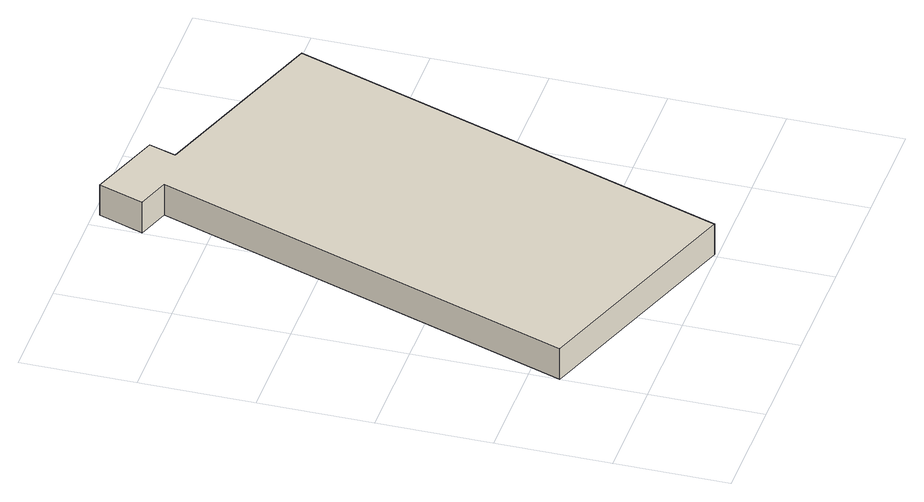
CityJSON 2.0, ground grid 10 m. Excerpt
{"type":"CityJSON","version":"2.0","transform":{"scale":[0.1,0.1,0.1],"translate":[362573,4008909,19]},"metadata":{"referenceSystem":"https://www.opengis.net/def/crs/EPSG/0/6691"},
"CityObjects":{
"building1":{"type":"Building","attributes":{"枝番":1,"利根川水系渡良瀬川洪水浸水想定区域（想定最大規模）.規模":"L2","利根川水系渡良瀬川洪水浸水想定区域（想定最大規模）.浸水ランク":"2","利根川水系渡良瀬川洪水浸水想定区域（想定最大規模）.浸水深":0.64,"利根川水系渡良瀬川洪水浸水想定区域（想定最大規模）.継続時間":8.9,"利根川水系利根川洪水浸水想定区域（計画規模）.規模":"L1","利根川水系利根川洪水浸水想定区域（計画規模）.浸水ランク":"3","利根川水系利根川洪水浸水想定区域（計画規模）.浸水深":3.37,"利根川水系利根川洪水浸水想定区域（想定最大規模）.規模":"L2","利根川水系利根川洪水浸水想定区域（想定最大規模）.浸水ランク":"3","利根川水系利根川洪水浸水想定区域（想定最大規模）.浸水深":4.52,"measuredHeight":3.4,"BuildingDetails.prefecture":"10","BuildingDetails.city":"10207"},"geometry":[{"type":"Solid","lod":"1","boundaries":[[[[0,1,2,3,4,5,6,7]],[[6,8,9,7]],[[5,10,8,6]],[[4,11,10,5]],[[3,12,11,4]],[[2,13,12,3]],[[1,14,13,2]],[[0,15,14,1]],[[7,9,15,0]],[[8,10,11,12,13,14,15,9]]]]}]}
},
"vertices":[
[1,74,0],[131,445,0],[102,455,0],[116,495,0],[181,472,0],[173,448,0],[338,390,0],[203,3,0],[338,390,30],[203,3,30],[173,448,30],[181,472,30],[116,495,30],[102,455,30],[131,445,30],[1,74,30]
]}
